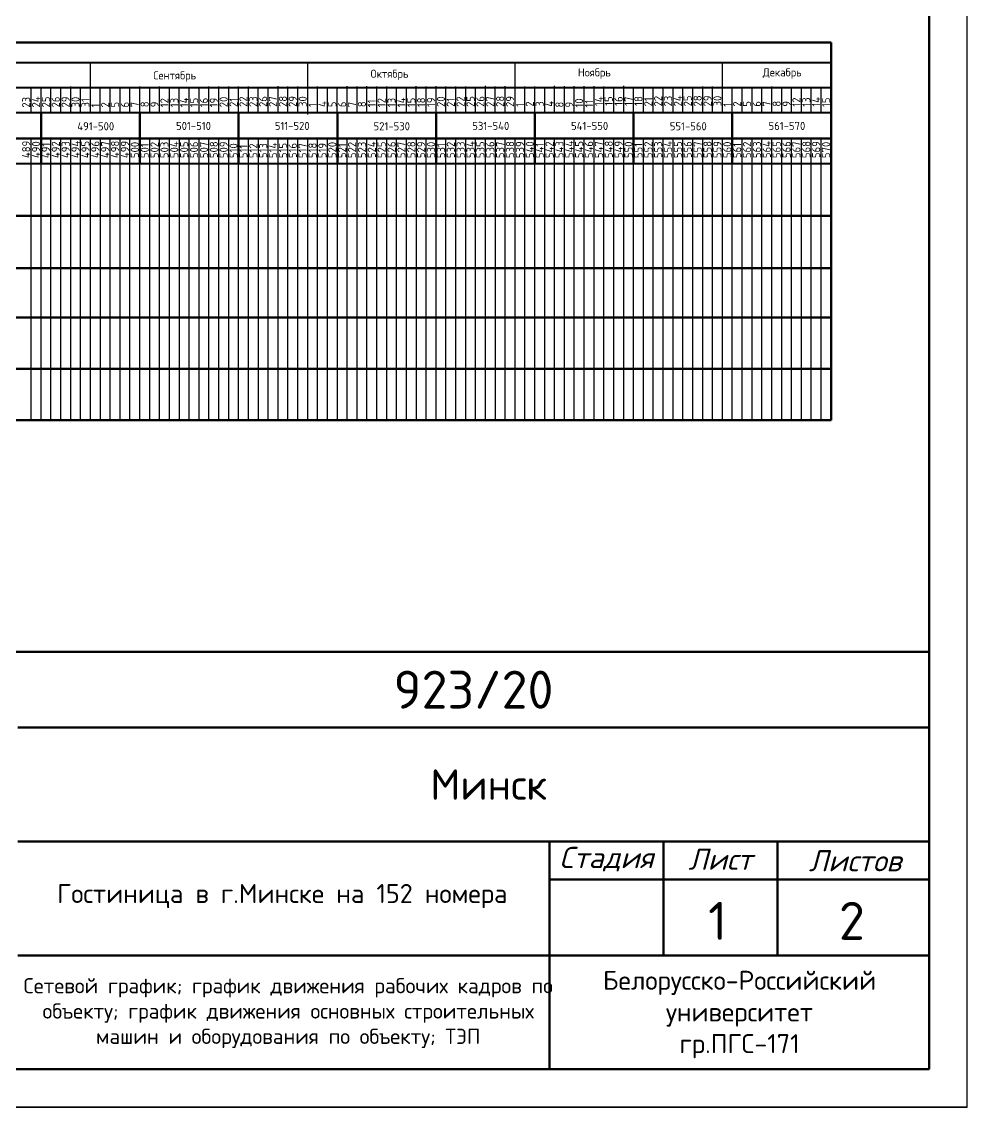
# Model space of a CAD drawing. Header units: millimetres. Extents: x -782 to 10910, y 3841 to 9763.
# Drawn here: x 3891.4 to 4015.9, y 8032.5 to 8175.5 of the extents above; entities that cross this region are included whole.
import ezdxf

# ---------------------------------------------------------------- set-up
doc = ezdxf.new("R2010")
doc.units = ezdxf.units.MM
doc.layers.add('1STAIR2D', color=30, linetype='Continuous')
doc.layers.add('A0-08', color=101, linetype='Continuous')
doc.layers.add('Штампы&Таблицы', color=1, linetype='Continuous', lineweight=70)
doc.styles.add('GOST-2.304_Type-B', font='GOST_Common.ttf')
doc.styles.add('Isocpeur', font='isocpeur.ttf')

msp = doc.modelspace()

# ---------------------------------------------------------------- linework, layer by layer
at = {"color": 0}
msp.add_line((4015.912801, 8032.512194), (4015.912801, 8626.512194), dxfattribs=at)
at = {"lineweight": 50}
for p, q in [((3997.981602, 8156.820621), (3997.981602, 8172.718009)), ((3893.981602, 8156.782467), (3893.981602, 8163.415446)), ((3906.981602, 8156.782467), (3906.981602, 8163.415446)), ((3919.981602, 8156.805545), (3919.981602, 8163.438524)), ((3932.981602, 8156.774774), (3932.981602, 8163.407753)), ((3945.981602, 8156.782467), (3945.981602, 8163.415446)), ((3958.981602, 8156.782467), (3958.981602, 8163.415446)), ((3971.981602, 8156.805545), (3971.981602, 8163.438524)), ((3984.981602, 8156.774774), (3984.981602, 8163.407753)), ((3207.26283, 8149.911071), (3997.981602, 8149.911071)), ((3207.262799, 8143.008905), (3997.981601, 8143.012144)), ((3207.26283, 8136.518067), (3997.981601, 8136.521306)), ((3207.26283, 8129.75301), (3997.981727, 8129.75594)), ((3207.26283, 8122.987953), (3997.981602, 8122.990883)), ((3207.26283, 8122.987953), (3997.981602, 8122.990883))]:
    msp.add_line(p, q, dxfattribs=at)
at = {"lineweight": -3}
for p, q in [((3900.478399, 8163.384463), (3900.480208, 8170.096928)), ((3929.079956, 8163.261899), (3929.079956, 8169.943381)), ((3956.378716, 8163.428869), (3956.378716, 8170.110351)), ((3983.678517, 8163.422451), (3983.678517, 8170.103933)), ((3892.678399, 8163.569048), (3892.67918, 8166.888717)), ((3895.278399, 8163.476775), (3895.27918, 8166.796444)), ((3897.878336, 8163.617549), (3897.878273, 8166.944076)), ((3900.478336, 8163.599991), (3900.479117, 8166.91966)), ((3901.778336, 8163.494505), (3901.778273, 8166.821032)), ((3904.378336, 8163.476948), (3904.379117, 8166.796617)), ((3906.978273, 8163.617721), (3906.97821, 8166.944248)), ((3909.578273, 8163.617721), (3909.579054, 8166.93739)), ((3910.878273, 8163.494678), (3910.87821, 8166.821205)), ((3913.478273, 8163.494678), (3913.479054, 8166.814347)), ((3916.07821, 8163.635451), (3916.078147, 8166.961978)), ((3917.378274, 8163.507719), (3917.379054, 8166.827387)), ((3918.67821, 8163.635451), (3918.678991, 8166.95512)), ((3919.97821, 8163.512408), (3919.978147, 8166.838935)), ((3922.57821, 8163.512408), (3922.578991, 8166.832077)), ((3925.178147, 8163.653181), (3925.178084, 8166.979708)), ((3927.778148, 8163.635624), (3927.778928, 8166.955292)), ((3929.078147, 8163.530138), (3929.078084, 8166.856665)), ((3930.378148, 8163.543351), (3930.378928, 8166.86302)), ((3931.678148, 8163.51258), (3931.678928, 8166.832249)), ((3934.278084, 8163.653354), (3934.278021, 8166.979881)), ((3936.878084, 8163.653354), (3936.878865, 8166.973022)), ((3938.178084, 8163.53031), (3938.178021, 8166.856837)), ((3940.778084, 8163.53031), (3940.778865, 8166.849979)), ((3943.378021, 8163.671084), (3943.377958, 8166.99761)), ((3943.378085, 8163.512753), (3943.378865, 8166.832422)), ((3944.678021, 8163.640313), (3944.678802, 8166.959982)), ((3945.978021, 8163.671084), (3945.978802, 8166.990752)), ((3947.278021, 8163.54804), (3947.278802, 8166.867709)), ((3952.477958, 8163.688814), (3952.477895, 8167.01534)), ((3953.777958, 8163.56577), (3953.777895, 8166.892297)), ((3955.077959, 8163.671256), (3955.078739, 8166.990925)), ((3956.377959, 8163.548213), (3956.378739, 8166.867882)), ((3961.577896, 8163.688986), (3961.577833, 8167.015513)), ((3962.877896, 8163.565943), (3962.877833, 8166.89247)), ((3964.177896, 8163.688986), (3964.178676, 8167.008655)), ((3965.477896, 8163.565943), (3965.478676, 8166.885611)), ((3969.377896, 8163.578984), (3969.378676, 8166.898652)), ((3970.677833, 8163.706716), (3970.67777, 8167.033243)), ((3971.977833, 8163.583673), (3971.977769, 8166.9102)), ((3973.277835, 8163.566257), (3973.278616, 8166.885925)), ((3974.577833, 8163.583673), (3974.578613, 8166.903341)), ((3979.777772, 8163.583987), (3979.777709, 8166.910513)), ((3981.07777, 8163.601403), (3981.077706, 8166.92793)), ((3982.37777, 8163.614616), (3982.37855, 8166.934285)), ((3982.377772, 8163.566429), (3982.378553, 8166.886098)), ((3983.67777, 8163.583845), (3983.67855, 8166.903514)), ((3988.877709, 8163.584159), (3988.877646, 8166.910686)), ((3990.177707, 8163.601575), (3990.177644, 8166.928102)), ((3991.477709, 8163.584159), (3991.47849, 8166.903828)), ((3992.777707, 8163.601575), (3992.778487, 8166.921244)), ((3995.377707, 8163.584018), (3995.378488, 8166.903686)), ((3997.977646, 8163.601889), (3997.977583, 8166.928416))]:
    msp.add_line(p, q, dxfattribs=at)
at = {"lineweight": 25}
for p, q in [((3892.678399, 8163.569048), (3892.678399, 8166.89323)), ((3892.678462, 8163.40744), (3892.678462, 8166.731622)), ((3893.978399, 8163.569048), (3893.978399, 8166.89323)), ((3893.978399, 8163.446005), (3893.978399, 8166.770187)), ((3895.278399, 8163.538277), (3895.278399, 8166.86246)), ((3896.578399, 8163.507507), (3896.578399, 8166.831689)), ((3896.578399, 8163.446005), (3896.578399, 8166.770187)), ((3897.878399, 8163.446005), (3897.878399, 8166.770187)), ((3899.178336, 8163.569221), (3899.178336, 8166.893403)), ((3899.178399, 8163.415234), (3899.178399, 8166.739416)), ((3900.478399, 8163.384463), (3900.478399, 8166.708646)), ((3901.778336, 8163.569221), (3901.778336, 8166.893403)), ((3903.078336, 8163.569221), (3903.078336, 8166.893403)), ((3903.078336, 8163.446177), (3903.078336, 8166.77036)), ((3904.378336, 8163.53845), (3904.378336, 8166.862632)), ((3905.678336, 8163.507679), (3905.678336, 8166.831862)), ((3905.678336, 8163.446177), (3905.678336, 8166.77036)), ((3906.978336, 8163.446177), (3906.978336, 8166.77036)), ((3908.278273, 8163.586951), (3908.278273, 8166.911133)), ((3908.278336, 8163.415407), (3908.278336, 8166.739589)), ((3909.578336, 8163.384636), (3909.578336, 8166.708818)), ((3910.878273, 8163.586951), (3910.878273, 8166.911133)), ((3912.178273, 8163.586951), (3912.178273, 8166.911133)), ((3912.178273, 8163.463907), (3912.178273, 8166.788089)), ((3913.478273, 8163.55618), (3913.478273, 8166.880362)), ((3914.778273, 8163.525409), (3914.778273, 8166.849591)), ((3914.778273, 8163.463907), (3914.778273, 8166.788089)), ((3916.078273, 8163.463907), (3916.078273, 8166.788089)), ((3917.37821, 8163.604681), (3917.37821, 8166.928863)), ((3917.378273, 8163.433137), (3917.378273, 8166.757319)), ((3918.678273, 8163.402366), (3918.678273, 8166.726548)), ((3919.97821, 8163.604681), (3919.97821, 8166.928863)), ((3921.27821, 8163.604681), (3921.27821, 8166.928863)), ((3921.27821, 8163.481637), (3921.27821, 8166.805819)), ((3922.57821, 8163.57391), (3922.57821, 8166.898092)), ((3923.87821, 8163.543139), (3923.87821, 8166.867321)), ((3923.87821, 8163.481637), (3923.87821, 8166.805819)), ((3925.17821, 8163.481637), (3925.17821, 8166.805819)), ((3926.478148, 8163.604853), (3926.478148, 8166.929035)), ((3926.47821, 8163.450867), (3926.47821, 8166.775049)), ((3927.77821, 8163.420096), (3927.77821, 8166.744278)), ((3929.078148, 8163.604853), (3929.078148, 8166.929035)), ((3930.378148, 8163.604853), (3930.378148, 8166.929035)), ((3930.378148, 8163.48181), (3930.378148, 8166.805992)), ((3931.678148, 8163.574082), (3931.678148, 8166.898265)), ((3932.978148, 8163.543312), (3932.978148, 8166.867494)), ((3932.978148, 8163.48181), (3932.978148, 8166.805992)), ((3934.278148, 8163.48181), (3934.278148, 8166.805992)), ((3935.578084, 8163.622583), (3935.578084, 8166.946765)), ((3935.578148, 8163.451039), (3935.578148, 8166.775221)), ((3936.878148, 8163.420268), (3936.878148, 8166.744451)), ((3938.178084, 8163.622583), (3938.178084, 8166.946765)), ((3939.478084, 8163.622583), (3939.478084, 8166.946765)), ((3939.478084, 8163.49954), (3939.478084, 8166.823722)), ((3940.778084, 8163.591812), (3940.778084, 8166.915995)), ((3942.078084, 8163.561042), (3942.078084, 8166.885224)), ((3942.078084, 8163.49954), (3942.078084, 8166.823722)), ((3943.378021, 8163.609542), (3943.378021, 8166.933725)), ((3943.378084, 8163.49954), (3943.378084, 8166.823722)), ((3944.678021, 8163.640313), (3944.678021, 8166.964495)), ((3944.678084, 8163.468769), (3944.678084, 8166.792951)), ((3945.978021, 8163.51727), (3945.978021, 8166.841452)), ((3947.278021, 8163.640313), (3947.278021, 8166.964495)), ((3948.578021, 8163.640313), (3948.578021, 8166.964495)), ((3948.578021, 8163.51727), (3948.578021, 8166.841452)), ((3949.878021, 8163.609542), (3949.878021, 8166.933725)), ((3949.878021, 8163.51727), (3949.878021, 8166.841452)), ((3951.178021, 8163.578772), (3951.178021, 8166.902954)), ((3951.178021, 8163.486499), (3951.178021, 8166.810681)), ((3952.478021, 8163.455728), (3952.478021, 8166.779911)), ((3953.777959, 8163.640485), (3953.777959, 8166.964668)), ((3955.077959, 8163.517442), (3955.077959, 8166.841624)), ((3956.377959, 8163.640485), (3956.377959, 8166.964668)), ((3957.677959, 8163.640485), (3957.677959, 8166.964668)), ((3957.677959, 8163.517442), (3957.677959, 8166.841624)), ((3958.977959, 8163.609715), (3958.977959, 8166.933897)), ((3958.977959, 8163.517442), (3958.977959, 8166.841624)), ((3960.277959, 8163.578944), (3960.277959, 8166.903126)), ((3960.277959, 8163.486672), (3960.277959, 8166.810854)), ((3961.577959, 8163.455901), (3961.577959, 8166.780083)), ((3962.877896, 8163.658215), (3962.877896, 8166.982398)), ((3964.177896, 8163.535172), (3964.177896, 8166.859354)), ((3965.477896, 8163.658215), (3965.477896, 8166.982398)), ((3966.777896, 8163.658215), (3966.777896, 8166.982398)), ((3966.777896, 8163.535172), (3966.777896, 8166.859354)), ((3968.077896, 8163.627445), (3968.077896, 8166.951627)), ((3968.077896, 8163.535172), (3968.077896, 8166.859354)), ((3969.377896, 8163.596674), (3969.377896, 8166.920856)), ((3969.377896, 8163.504401), (3969.377896, 8166.828584)), ((3970.677896, 8163.473631), (3970.677896, 8166.797813)), ((3971.977835, 8163.535486), (3971.977835, 8166.859668)), ((3973.277833, 8163.552902), (3973.277833, 8166.877084)), ((3974.577835, 8163.535486), (3974.577835, 8166.859668)), ((3975.877833, 8163.552902), (3975.877833, 8166.877084)), ((3975.877835, 8163.535486), (3975.877835, 8166.859668)), ((3977.177833, 8163.552902), (3977.177833, 8166.877084)), ((3977.177835, 8163.504715), (3977.177835, 8166.828897)), ((3978.477833, 8163.522131), (3978.477833, 8166.846314)), ((3978.477835, 8163.473945), (3978.477835, 8166.798127)), ((3979.777833, 8163.491361), (3979.777833, 8166.815543)), ((3981.077772, 8163.535658), (3981.077772, 8166.859841)), ((3982.37777, 8163.553075), (3982.37777, 8166.877257)), ((3983.677772, 8163.535658), (3983.677772, 8166.859841)), ((3984.97777, 8163.553075), (3984.97777, 8166.877257)), ((3984.977772, 8163.535658), (3984.977772, 8166.859841)), ((3986.27777, 8163.553075), (3986.27777, 8166.877257)), ((3986.277772, 8163.504888), (3986.277772, 8166.82907)), ((3987.57777, 8163.522304), (3987.57777, 8166.846486)), ((3987.577772, 8163.474117), (3987.577772, 8166.798299)), ((3988.87777, 8163.491533), (3988.87777, 8166.815716)), ((3990.177709, 8163.553388), (3990.177709, 8166.877571)), ((3991.477707, 8163.570805), (3991.477707, 8166.894987)), ((3992.777709, 8163.553388), (3992.777709, 8166.877571)), ((3994.077707, 8163.570805), (3994.077707, 8166.894987)), ((3994.077709, 8163.553388), (3994.077709, 8166.877571)), ((3995.377707, 8163.570805), (3995.377707, 8166.894987)), ((3995.377709, 8163.522618), (3995.377709, 8166.8468)), ((3996.677707, 8163.540034), (3996.677707, 8166.864216)), ((3996.677709, 8163.491847), (3996.677709, 8166.816029)), ((3892.681601, 8122.990493), (3892.681601, 8160.106649)), ((3892.681602, 8156.797852), (3892.681602, 8160.13742)), ((3893.981601, 8122.990498), (3893.981601, 8160.106649)), ((3893.981602, 8156.782467), (3893.981602, 8160.106649)), ((3893.981602, 8156.782467), (3893.981602, 8160.106649)), ((3895.281601, 8122.990502), (3895.281601, 8160.106649)), ((3895.281602, 8156.782467), (3895.281602, 8160.106649)), ((3895.281602, 8156.782467), (3895.281602, 8160.106649)), ((3896.581601, 8122.990507), (3896.581601, 8160.106649)), ((3896.581602, 8156.782467), (3896.581602, 8160.122034)), ((3897.881601, 8122.990512), (3897.881601, 8160.106649)), ((3897.881602, 8156.797852), (3897.881602, 8160.122034)), ((3897.881602, 8156.797852), (3897.881602, 8160.122034)), ((3899.181601, 8122.990517), (3899.181601, 8160.106649)), ((3899.181602, 8156.797852), (3899.181602, 8160.122034)), ((3899.181602, 8156.797852), (3899.181602, 8160.122034)), ((3900.481601, 8122.990522), (3900.481601, 8160.106649)), ((3900.481602, 8156.797852), (3900.481602, 8160.13742)), ((3901.781601, 8122.990526), (3901.781601, 8160.106649)), ((3901.781602, 8156.797852), (3901.781602, 8160.122034)), ((3901.781602, 8156.797852), (3901.781602, 8160.122034)), ((3903.081601, 8122.990531), (3903.081601, 8160.106649)), ((3903.081602, 8156.797852), (3903.081602, 8160.122034)), ((3903.081602, 8156.797852), (3903.081602, 8160.122034)), ((3904.381601, 8122.990536), (3904.381601, 8160.106649)), ((3904.381602, 8156.797852), (3904.381602, 8160.13742)), ((3905.681601, 8122.990541), (3905.681601, 8160.106649)), ((3905.681602, 8156.797852), (3905.681602, 8160.122034)), ((3905.681602, 8156.797852), (3905.681602, 8160.122034)), ((3906.981601, 8122.990546), (3906.981601, 8160.106649)), ((3906.981602, 8156.797852), (3906.981602, 8160.122034)), ((3906.981602, 8156.797852), (3906.981602, 8160.122034)), ((3908.281601, 8122.990551), (3908.281601, 8160.106649)), ((3908.281602, 8156.797852), (3908.281602, 8160.13742)), ((3909.581601, 8122.990555), (3909.581601, 8160.106649)), ((3909.581602, 8156.797852), (3909.581602, 8160.122034)), ((3909.581602, 8156.797852), (3909.581602, 8160.122034)), ((3910.881601, 8122.99056), (3910.881601, 8160.106649)), ((3910.881602, 8156.797852), (3910.881602, 8160.122034)), ((3910.881602, 8156.797852), (3910.881602, 8160.122034)), ((3912.181601, 8122.990565), (3912.181601, 8160.106649)), ((3912.181602, 8156.797852), (3912.181602, 8160.13742)), ((3913.481601, 8122.99057), (3913.481601, 8160.106649)), ((3913.481602, 8156.782467), (3913.481602, 8160.106649)), ((3913.481602, 8156.782467), (3913.481602, 8160.106649)), ((3914.781601, 8122.990575), (3914.781601, 8160.106649)), ((3914.781602, 8156.782467), (3914.781602, 8160.106649)), ((3914.781602, 8156.782467), (3914.781602, 8160.106649)), ((3916.081601, 8122.990579), (3916.081601, 8160.106649)), ((3916.081602, 8156.782467), (3916.081602, 8160.122034)), ((3917.381601, 8122.990584), (3917.381601, 8160.106649)), ((3917.381602, 8156.767082), (3917.381602, 8160.091264)), ((3917.381602, 8156.767082), (3917.381602, 8160.091264)), ((3918.681601, 8122.990589), (3918.681601, 8160.106649)), ((3918.681602, 8156.767082), (3918.681602, 8160.091264)), ((3918.681602, 8156.767082), (3918.681602, 8160.091264)), ((3919.981601, 8122.990594), (3919.981601, 8160.106649)), ((3919.981602, 8156.767082), (3919.981602, 8160.106649)), ((3921.281601, 8122.990599), (3921.281601, 8160.106649)), ((3921.281602, 8156.782467), (3921.281602, 8160.106649)), ((3921.281602, 8156.782467), (3921.281602, 8160.106649)), ((3922.581601, 8122.990604), (3922.581601, 8160.106649)), ((3922.581602, 8156.782467), (3922.581602, 8160.106649)), ((3922.581602, 8156.782467), (3922.581602, 8160.106649)), ((3923.881601, 8122.990608), (3923.881601, 8160.106649)), ((3923.881602, 8156.782467), (3923.881602, 8160.122034)), ((3925.181601, 8122.990613), (3925.181601, 8160.106649)), ((3925.181602, 8156.782467), (3925.181602, 8160.106649)), ((3925.181602, 8156.782467), (3925.181602, 8160.106649)), ((3926.481601, 8122.990618), (3926.481601, 8160.106649)), ((3926.481602, 8156.782467), (3926.481602, 8160.106649)), ((3926.481602, 8156.782467), (3926.481602, 8160.106649)), ((3927.781601, 8122.990623), (3927.781601, 8160.106649)), ((3927.781602, 8156.782467), (3927.781602, 8160.122034)), ((3929.081601, 8122.990628), (3929.081601, 8160.106649)), ((3929.081602, 8156.782467), (3929.081602, 8160.106649)), ((3929.081602, 8156.782467), (3929.081602, 8160.106649)), ((3930.381601, 8122.990632), (3930.381601, 8160.106649)), ((3930.381602, 8156.782467), (3930.381602, 8160.106649)), ((3930.381602, 8156.782467), (3930.381602, 8160.106649)), ((3931.681601, 8122.990637), (3931.681601, 8160.106649)), ((3931.681602, 8156.782467), (3931.681602, 8160.122034)), ((3932.981601, 8122.990642), (3932.981601, 8160.106649)), ((3932.981602, 8156.782467), (3932.981602, 8160.106649)), ((3932.981602, 8156.782467), (3932.981602, 8160.106649)), ((3934.281601, 8122.990647), (3934.281601, 8160.106649)), ((3934.281602, 8156.782467), (3934.281602, 8160.106649)), ((3934.281602, 8156.782467), (3934.281602, 8160.106649)), ((3935.581601, 8122.990652), (3935.581601, 8160.106649)), ((3935.581602, 8156.782467), (3935.581602, 8160.122034)), ((3936.881601, 8122.990656), (3936.881601, 8160.106649)), ((3936.881602, 8156.767082), (3936.881602, 8160.091264)), ((3936.881602, 8156.767082), (3936.881602, 8160.091264)), ((3938.181601, 8122.990661), (3938.181601, 8160.106649)), ((3938.181602, 8156.767082), (3938.181602, 8160.091264)), ((3938.181602, 8156.767082), (3938.181602, 8160.091264)), ((3939.481601, 8122.990666), (3939.481601, 8160.106649)), ((3939.481602, 8156.767082), (3939.481602, 8160.106649)), ((3940.781601, 8122.990671), (3940.781601, 8160.106649)), ((3940.781602, 8156.751696), (3940.781602, 8160.075878)), ((3940.781602, 8156.751696), (3940.781602, 8160.075878)), ((3942.081601, 8122.990676), (3942.081601, 8160.106649)), ((3942.081602, 8156.751696), (3942.081602, 8160.075878)), ((3942.081602, 8156.751696), (3942.081602, 8160.075878)), ((3943.381601, 8122.990681), (3943.381601, 8160.106649)), ((3943.381602, 8156.751696), (3943.381602, 8160.091264)), ((3944.681601, 8122.990685), (3944.681601, 8160.106649)), ((3944.681602, 8156.767082), (3944.681602, 8160.091264)), ((3944.681602, 8156.767082), (3944.681602, 8160.091264)), ((3945.981601, 8122.99069), (3945.981601, 8160.106649)), ((3945.981602, 8156.767082), (3945.981602, 8160.091264)), ((3945.981602, 8156.767082), (3945.981602, 8160.091264)), ((3947.281601, 8122.990695), (3947.281601, 8160.106649)), ((3947.281602, 8156.767082), (3947.281602, 8160.106649)), ((3948.581601, 8122.9907), (3948.581601, 8160.106649)), ((3948.581602, 8156.767082), (3948.581602, 8160.091264)), ((3948.581602, 8156.767082), (3948.581602, 8160.091264)), ((3949.881601, 8122.990705), (3949.881601, 8160.106649)), ((3949.881602, 8156.767082), (3949.881602, 8160.091264)), ((3949.881602, 8156.767082), (3949.881602, 8160.091264)), ((3951.181601, 8122.990709), (3951.181601, 8160.106649)), ((3951.181602, 8156.767082), (3951.181602, 8160.106649)), ((3952.481601, 8122.990714), (3952.481601, 8160.106649)), ((3952.481602, 8156.767082), (3952.481602, 8160.091264)), ((3952.481602, 8156.767082), (3952.481602, 8160.091264)), ((3953.781601, 8122.990719), (3953.781601, 8160.106649)), ((3953.781602, 8156.767082), (3953.781602, 8160.091264)), ((3953.781602, 8156.767082), (3953.781602, 8160.091264)), ((3955.081601, 8122.990724), (3955.081601, 8160.106649)), ((3955.081602, 8156.767082), (3955.081602, 8160.106649)), ((3956.381601, 8122.990729), (3956.381601, 8160.106649)), ((3956.381602, 8156.767082), (3956.381602, 8160.091264)), ((3956.381602, 8156.767082), (3956.381602, 8160.091264)), ((3957.681601, 8122.990734), (3957.681601, 8160.106649)), ((3957.681602, 8156.767082), (3957.681602, 8160.091264)), ((3957.681602, 8156.767082), (3957.681602, 8160.091264)), ((3958.981601, 8122.990738), (3958.981601, 8160.106649)), ((3958.981602, 8156.767082), (3958.981602, 8160.106649)), ((3960.281601, 8122.990743), (3960.281601, 8160.106649)), ((3960.281602, 8156.751696), (3960.281602, 8160.075878)), ((3960.281602, 8156.751696), (3960.281602, 8160.075878)), ((3961.581601, 8122.990748), (3961.581601, 8160.106649)), ((3961.581602, 8156.751696), (3961.581602, 8160.075878)), ((3961.581602, 8156.751696), (3961.581602, 8160.075878)), ((3962.881601, 8122.990753), (3962.881601, 8160.106649)), ((3962.881602, 8156.751696), (3962.881602, 8160.091264)), ((3964.181601, 8122.990758), (3964.181601, 8160.106649)), ((3964.181602, 8156.736311), (3964.181602, 8160.060493)), ((3964.181602, 8156.736311), (3964.181602, 8160.060493)), ((3965.481601, 8122.990762), (3965.481601, 8160.106649)), ((3965.481602, 8156.736311), (3965.481602, 8160.060493)), ((3965.481602, 8156.736311), (3965.481602, 8160.060493)), ((3966.781601, 8122.990767), (3966.781601, 8160.106649)), ((3966.781602, 8156.736311), (3966.781602, 8160.075878)), ((3968.081601, 8122.990772), (3968.081601, 8160.106649)), ((3968.081602, 8156.751696), (3968.081602, 8160.075878)), ((3968.081602, 8156.751696), (3968.081602, 8160.075878)), ((3969.381601, 8122.990777), (3969.381601, 8160.106649)), ((3969.381602, 8156.751696), (3969.381602, 8160.075878)), ((3969.381602, 8156.751696), (3969.381602, 8160.075878)), ((3970.681601, 8122.990782), (3970.681601, 8160.106649)), ((3970.681602, 8156.751696), (3970.681602, 8160.091264)), ((3971.981601, 8122.990787), (3971.981601, 8160.106649)), ((3971.981602, 8156.751696), (3971.981602, 8160.075878)), ((3971.981602, 8156.751696), (3971.981602, 8160.075878)), ((3973.281601, 8122.990791), (3973.281601, 8160.106649)), ((3973.281602, 8156.751696), (3973.281602, 8160.075878)), ((3973.281602, 8156.751696), (3973.281602, 8160.075878)), ((3974.581601, 8122.990796), (3974.581601, 8160.106649)), ((3974.581602, 8156.751696), (3974.581602, 8160.091264)), ((3975.881601, 8122.990801), (3975.881601, 8160.106649)), ((3975.881602, 8156.751696), (3975.881602, 8160.075878)), ((3975.881602, 8156.751696), (3975.881602, 8160.075878)), ((3977.181601, 8122.990806), (3977.181601, 8160.106649)), ((3977.181602, 8156.751696), (3977.181602, 8160.075878)), ((3977.181602, 8156.751696), (3977.181602, 8160.075878)), ((3978.481601, 8122.990811), (3978.481601, 8160.106649)), ((3978.481602, 8156.751696), (3978.481602, 8160.091264)), ((3979.781601, 8122.990815), (3979.781601, 8160.106649)), ((3979.781602, 8156.751696), (3979.781602, 8160.075878)), ((3979.781602, 8156.751696), (3979.781602, 8160.075878)), ((3981.081601, 8122.99082), (3981.081601, 8160.106649)), ((3981.081602, 8156.751696), (3981.081602, 8160.075878)), ((3981.081602, 8156.751696), (3981.081602, 8160.075878)), ((3982.381601, 8122.990825), (3982.381601, 8160.106649)), ((3982.381602, 8156.751696), (3982.381602, 8160.091264)), ((3983.681601, 8122.99083), (3983.681601, 8160.106649)), ((3983.681602, 8156.782467), (3983.681602, 8160.106649)), ((3983.681602, 8156.782467), (3983.681602, 8160.106649)), ((3984.981601, 8122.990835), (3984.981601, 8160.106649)), ((3984.981602, 8156.782467), (3984.981602, 8160.106649)), ((3984.981602, 8156.782467), (3984.981602, 8160.106649)), ((3986.281601, 8122.99084), (3986.281601, 8160.106649)), ((3986.281602, 8156.782467), (3986.281602, 8160.122034)), ((3987.581601, 8122.990844), (3987.581601, 8160.106649)), ((3987.581602, 8156.767082), (3987.581602, 8160.091264)), ((3987.581602, 8156.767082), (3987.581602, 8160.091264)), ((3988.881601, 8122.990849), (3988.881601, 8160.106649)), ((3988.881602, 8156.767082), (3988.881602, 8160.091264)), ((3988.881602, 8156.767082), (3988.881602, 8160.091264)), ((3990.181601, 8122.990854), (3990.181601, 8160.106649)), ((3990.181602, 8156.767082), (3990.181602, 8160.106649)), ((3991.481601, 8122.990859), (3991.481601, 8160.106649)), ((3991.481602, 8156.782467), (3991.481602, 8160.106649)), ((3991.481602, 8156.782467), (3991.481602, 8160.106649)), ((3992.781601, 8122.990864), (3992.781601, 8160.106649)), ((3992.781602, 8156.782467), (3992.781602, 8160.106649)), ((3992.781602, 8156.782467), (3992.781602, 8160.106649)), ((3994.081601, 8122.990868), (3994.081601, 8160.106649)), ((3994.081602, 8156.782467), (3994.081602, 8160.122034)), ((3995.381601, 8122.990873), (3995.381601, 8160.106649)), ((3995.381602, 8156.782467), (3995.381602, 8160.106649)), ((3995.381602, 8156.782467), (3995.381602, 8160.106649)), ((3996.681601, 8122.990878), (3996.681601, 8160.106649)), ((3996.681602, 8156.782467), (3996.681602, 8160.106649)), ((3996.681602, 8156.782467), (3996.681602, 8160.106649)), ((3997.981601, 8122.990883), (3997.981601, 8160.106649)), ((3997.981602, 8156.782467), (3997.981602, 8160.122034))]:
    msp.add_line(p, q, dxfattribs=at)
at = {"layer": '1STAIR2D', "color": 0, "lineweight": 100}
for p, q in [((4010.912801, 8037.512194), (4010.912801, 8621.512194)), ((3195.912801, 8037.512194), (4010.912801, 8037.512194))]:
    msp.add_line(p, q, dxfattribs=at)
at = {"layer": '1STAIR2D', "color": 7, "lineweight": 100}
for p, q in [((4010.912801, 8092.512194), (3825.912801, 8092.512194)), ((4010.9128, 8082.512194), (3890.9128, 8082.512194)), ((4010.912801, 8067.512194), (3890.912801, 8067.512194)), ((3960.912801, 8067.512194), (3960.912801, 8037.512194)), ((3975.912801, 8067.512194), (3975.912801, 8052.512194)), ((3990.912801, 8067.512194), (3990.912801, 8052.512194)), ((4010.912801, 8062.512194), (3960.912801, 8062.512194)), ((4010.9128, 8052.512194), (3890.9128, 8052.512194))]:
    msp.add_line(p, q, dxfattribs=at)
at = {"layer": '1STAIR2D', "color": 0}
msp.add_line((3175.912801, 8032.512194), (4015.912801, 8032.512194), dxfattribs=at)
at = {"layer": 'A0-08', "color": 0, "lineweight": 40}
for p, q in [((3256.981602, 8172.718009), (3997.981602, 8172.718009)), ((3256.981602, 8172.718009), (3997.981602, 8172.718009)), ((3281.548042, 8172.718009), (3997.981602, 8172.718009)), ((3310.466996, 8172.718009), (3997.981602, 8172.718009)), ((3997.981602, 8172.718009), (3548.807486, 8172.718009)), ((3256.981602, 8170.096928), (3997.981602, 8170.096928)), ((3256.983574, 8166.827387), (3997.983574, 8166.827387)), ((3256.982794, 8163.507719), (3997.982794, 8163.507719)), ((3256.981602, 8160.106649), (3997.981602, 8160.106649)), ((3351.264168, 8160.106649), (3997.981602, 8160.122034)), ((3256.981602, 8156.813238), (3997.981602, 8156.813238))]:
    msp.add_line(p, q, dxfattribs=at)
at = {"layer": 'A0-08', "color": 0, "lineweight": 50}
for p, q in [((3997.981602, 8122.990883), (3997.981602, 8169.424597)), ((3997.981752, 8122.990883), (3997.981602, 8163.430831))]:
    msp.add_line(p, q, dxfattribs=at)
at = {"layer": 'A0-08', "color": 0, "lineweight": 25}
for p, q in [((3984.978033, 8156.813238), (3996.947841, 8156.813238)), ((3984.978033, 8156.797852), (3996.947841, 8156.797852))]:
    msp.add_line(p, q, dxfattribs=at)
at = {"layer": 'Штампы&Таблицы', "color": 0, "lineweight": 25}
for q in [(4015.912948, 8626.512377), (3174.912948, 8032.512377)]:
    msp.add_line((4015.912948, 8032.512377), q, dxfattribs=at)

# ---------------------------------------------------------------- texts
at = {"attachment_point": 5, "style": 'Isocpeur'}
for s, insert, char_height, width in [('\\pxl1,t1;Минск', (3950.9128, 8075.012194), 4, 120.00000096), ('\\pxl1,t1;Гостиница в г.Минске на 152 номера', (3924.482278, 8060.324469), 2.5, 70)]:
    msp.add_mtext(s, dxfattribs=dict(at, insert=insert, char_height=char_height, width=width))
at = {"color": 7, "insert": (3925.515163, 8044.916077), "char_height": 2, "width": 73.28642566, "attachment_point": 5, "style": 'Isocpeur'}
msp.add_mtext('\\pxl1,t1;{\\C256;Сетевой график; график движения рабочих кадров по объекту; график движения основных строительных машин и оборудования по объекту; ТЭП}', dxfattribs=at)
at = {"layer": '1STAIR2D', "color": 7, "attachment_point": 5, "style": 'Isocpeur'}
for s, insert, char_height, width in [('923/20', (3950.9128, 8087.512194), 5, 119.99999904), ('{\\fISOCPEUR|b0|i1|c204|p34;Стадия}', (3968.402715, 8065.18555), 2.8, 15), ('{\\fISOCPEUR|b0|i1|c204|p34;Лист}', (3983.402715, 8065.18555), 2.8, 15), ('{\\fISOCPEUR|b0|i1|c204|p34;Листов}', (4001.131691, 8064.984923), 2.8, 14.03226152), ('1', (3983.054051, 8057.064936), 5, 12.51359585), ('2', (4000.716845, 8057.064936), 5, 12.51359585), ('Белорусско-Российский университет\\Pгр.ПГС-171', (3985.925497, 8044.725925), 2.5, 49.27761271)]:
    msp.add_mtext(s, dxfattribs=dict(at, insert=insert, char_height=char_height, width=width))
at = {"layer": 'A0-08', "color": 0, "lineweight": 25, "style": 'GOST-2.304_Type-B'}
for s, p in [('Октябрь', (3937.355818, 8168.091843)), ('Ноябрь', (3964.654578, 8168.258814)), ('Декабрь', (3988.996793, 8168.27437)), ('Сентябрь', (3908.75607, 8167.871454)), ('491-500', (3898.746272, 8161.174985)), ('501-510', (3911.746272, 8161.221141)), ('511-520', (3924.746272, 8161.221141)), ('521-530', (3937.746272, 8161.174985)), ('531-540', (3950.746272, 8161.221141)), ('541-550', (3963.746272, 8161.221141)), ('551-560', (3976.746272, 8161.174985)), ('561-570', (3989.746272, 8161.221141))]:
    msp.add_text(s, height=1.0687328, dxfattribs=at).set_placement(p)
for s, height, p in [('23', 1.0687328, (3892.551768, 8164.155933)), ('24', 1.0687328, (3893.851642, 8164.181457)), ('25', 1.0687328, (3895.151642, 8164.181457)), ('26', 1.0687328, (3896.451642, 8164.181457)), ('29', 1.0687328, (3897.751642, 8164.181457)), ('30', 1.0687328, (3899.051642, 8164.181457)), ('31', 1.0687328, (3900.351642, 8164.181457)), ('2', 1.068733, (3902.951642, 8164.181457)), ('5', 1.068733, (3904.251642, 8164.181457)), ('6', 1.068733, (3905.551642, 8164.181457)), ('7', 1.068733, (3906.851579, 8164.212228)), ('8', 1.068733, (3908.151579, 8164.212228)), ('9', 1.068733, (3909.451579, 8164.212228)), ('12', 1.0687328, (3910.751579, 8164.212228)), ('13', 1.0687328, (3912.051579, 8164.212228)), ('14', 1.0687328, (3913.351579, 8164.212228)), ('15', 1.0687328, (3914.651579, 8164.212228)), ('16', 1.0687328, (3915.951579, 8164.212228)), ('19', 1.0687328, (3917.251579, 8164.212228)), ('20', 1.0687328, (3918.551579, 8164.212228)), ('21', 1.0687328, (3919.851453, 8164.24786)), ('22', 1.0687328, (3921.151453, 8164.24786)), ('23', 1.0687328, (3922.451453, 8164.24786)), ('26', 1.0687328, (3923.751453, 8164.24786)), ('27', 1.0687328, (3925.051453, 8164.24786)), ('28', 1.0687328, (3926.351453, 8164.24786)), ('29', 1.0687328, (3927.651453, 8164.24786)), ('30', 1.0687328, (3928.951453, 8164.24786)), ('4', 1.068733, (3931.551453, 8164.24786)), ('5', 1.068733, (3932.851391, 8164.217262)), ('6', 1.068733, (3934.151391, 8164.217262)), ('7', 1.068733, (3935.451391, 8164.217262)), ('8', 1.068733, (3936.751391, 8164.217262)), ('11', 1.0687328, (3938.051391, 8164.217262)), ('12', 1.0687328, (3939.351391, 8164.217262)), ('13', 1.0687328, (3940.651391, 8164.217262)), ('14', 1.0687328, (3941.951391, 8164.217262)), ('15', 1.0687328, (3943.251391, 8164.217262)), ('18', 1.0687328, (3944.551391, 8164.217262)), ('19', 1.0687328, (3945.851264, 8164.252722)), ('20', 1.0687328, (3947.151264, 8164.252722)), ('21', 1.0687328, (3948.451264, 8164.252722)), ('22', 1.0687328, (3949.751264, 8164.252722)), ('25', 1.0687328, (3951.051264, 8164.252722)), ('26', 1.0687328, (3952.351264, 8164.252722)), ('27', 1.0687328, (3953.651264, 8164.252722)), ('28', 1.0687328, (3954.951264, 8164.252722)), ('29', 1.0687328, (3956.251264, 8164.252722)), ('2', 1.068733, (3958.851202, 8164.283493)), ('3', 1.068733, (3960.151202, 8164.283493)), ('4', 1.068733, (3961.451202, 8164.283493)), ('8', 1.068733, (3962.751265, 8164.173466)), ('9', 1.068733, (3964.051265, 8164.173466)), ('10', 1.0687328, (3965.351265, 8164.173466)), ('11', 1.0687328, (3966.651265, 8164.173466)), ('14', 1.0687328, (3967.951201, 8164.362725)), ('15', 1.0687328, (3969.251075, 8164.398357)), ('16', 1.0687328, (3970.551075, 8164.398357)), ('17', 1.0687328, (3971.851075, 8164.398357)), ('18', 1.0687328, (3973.151075, 8164.398357)), ('21', 1.0687328, (3974.451076, 8164.319125)), ('22', 1.0687328, (3975.751076, 8164.319125)), ('23', 1.0687328, (3977.051076, 8164.319125)), ('24', 1.0687328, (3978.351076, 8164.319125)), ('25', 1.0687328, (3979.651076, 8164.319125)), ('28', 1.0687328, (3980.951076, 8164.319125)), ('29', 1.0687328, (3982.251076, 8164.319125)), ('30', 1.0687328, (3983.551076, 8164.319125)), ('2', 1.068733, (3986.151013, 8164.288527)), ('5', 1.068733, (3987.451013, 8164.288527)), ('6', 1.068733, (3988.751013, 8164.288527)), ('7', 1.068733, (3990.051013, 8164.288527)), ('8', 1.068733, (3991.351013, 8164.288527)), ('9', 1.068733, (3992.651013, 8164.288527)), ('12', 1.0687328, (3993.951013, 8164.288527)), ('13', 1.0687328, (3995.251013, 8164.288527)), ('14', 1.0687328, (3996.551013, 8164.288527)), ('15', 1.0687328, (3997.85095, 8164.244716)), ('1', 1.068733, (3901.651642, 8164.181457)), ('1', 1.068733, (3930.251453, 8164.24786)), ('1', 1.068733, (3957.551264, 8164.252722)), ('1', 1.068733, (3984.851013, 8164.288527)), ('489', 1.0687328, (3892.554845, 8157.517919)), ('490', 1.0687328, (3893.854845, 8157.517919)), ('491', 1.0687328, (3895.154845, 8157.517919)), ('492', 1.0687328, (3896.454845, 8157.517919)), ('493', 1.0687328, (3897.754845, 8157.517919)), ('494', 1.0687328, (3899.054845, 8157.517919)), ('495', 1.0687328, (3900.354845, 8157.517919)), ('496', 1.0687328, (3901.654845, 8157.517919)), ('497', 1.0687328, (3902.954845, 8157.517919)), ('498', 1.0687328, (3904.254845, 8157.517919)), ('499', 1.0687328, (3905.554845, 8157.517919)), ('500', 1.0687328, (3906.854845, 8157.517919)), ('501', 1.0687328, (3908.154845, 8157.517919)), ('502', 1.0687328, (3909.454845, 8157.517919)), ('503', 1.0687328, (3910.754845, 8157.517919)), ('504', 1.0687328, (3912.054845, 8157.517919)), ('505', 1.0687328, (3913.354845, 8157.517919)), ('506', 1.0687328, (3914.654845, 8157.517919)), ('507', 1.0687328, (3915.954845, 8157.517919)), ('508', 1.0687328, (3917.254845, 8157.517919)), ('509', 1.0687328, (3918.554845, 8157.517919)), ('510', 1.0687328, (3919.854845, 8157.517919)), ('511', 1.0687328, (3921.154845, 8157.517919)), ('512', 1.0687328, (3922.454845, 8157.517919)), ('513', 1.0687328, (3923.754845, 8157.517919)), ('514', 1.0687328, (3925.054845, 8157.517919)), ('515', 1.0687328, (3926.354845, 8157.517919)), ('516', 1.0687328, (3927.654845, 8157.517919)), ('517', 1.0687328, (3928.954845, 8157.517919)), ('518', 1.0687328, (3930.254845, 8157.517919)), ('519', 1.0687328, (3931.554845, 8157.517919)), ('520', 1.0687328, (3932.854845, 8157.517919)), ('521', 1.0687328, (3934.154845, 8157.517919)), ('522', 1.0687328, (3935.454845, 8157.517919)), ('523', 1.0687328, (3936.754845, 8157.517919)), ('524', 1.0687328, (3938.054845, 8157.517919)), ('525', 1.0687328, (3939.354845, 8157.517919)), ('526', 1.0687328, (3940.654845, 8157.517919)), ('527', 1.0687328, (3941.954845, 8157.517919)), ('528', 1.0687328, (3943.254845, 8157.517919)), ('529', 1.0687328, (3944.554845, 8157.517919)), ('530', 1.0687328, (3945.854845, 8157.517919)), ('531', 1.0687328, (3947.154845, 8157.517919)), ('532', 1.0687328, (3948.454845, 8157.517919)), ('533', 1.0687328, (3949.754845, 8157.517919)), ('534', 1.0687328, (3951.054845, 8157.517919)), ('535', 1.0687328, (3952.354845, 8157.517919)), ('536', 1.0687328, (3953.654845, 8157.517919)), ('537', 1.0687328, (3954.954845, 8157.517919)), ('538', 1.0687328, (3956.254845, 8157.517919)), ('539', 1.0687328, (3957.554845, 8157.517919)), ('540', 1.0687328, (3958.854845, 8157.517919)), ('541', 1.0687328, (3960.154845, 8157.517919)), ('542', 1.0687328, (3961.454845, 8157.517919)), ('543', 1.0687328, (3962.754845, 8157.517919)), ('544', 1.0687328, (3964.054845, 8157.517919)), ('545', 1.0687328, (3965.354845, 8157.517919)), ('546', 1.0687328, (3966.654845, 8157.517919)), ('547', 1.0687328, (3967.954845, 8157.517919)), ('548', 1.0687328, (3969.254845, 8157.517919)), ('549', 1.0687328, (3970.554845, 8157.517919)), ('550', 1.0687328, (3971.854845, 8157.517919)), ('551', 1.0687328, (3973.154845, 8157.517919)), ('552', 1.0687328, (3974.454845, 8157.517919)), ('553', 1.0687328, (3975.754845, 8157.517919)), ('554', 1.0687328, (3977.054845, 8157.517919)), ('555', 1.0687328, (3978.354845, 8157.517919)), ('556', 1.0687328, (3979.654845, 8157.517919)), ('557', 1.0687328, (3980.954845, 8157.517919)), ('558', 1.0687328, (3982.254845, 8157.517919)), ('559', 1.0687328, (3983.554845, 8157.517919)), ('560', 1.0687328, (3984.854845, 8157.517919)), ('561', 1.0687328, (3986.154845, 8157.517919)), ('562', 1.0687328, (3987.454845, 8157.517919)), ('563', 1.0687328, (3988.754845, 8157.517919)), ('564', 1.0687328, (3990.054845, 8157.517919)), ('565', 1.0687328, (3991.354845, 8157.517919)), ('566', 1.0687328, (3992.654845, 8157.517919)), ('567', 1.0687328, (3993.954845, 8157.517919)), ('568', 1.0687328, (3995.254845, 8157.517919)), ('569', 1.0687328, (3996.554845, 8157.517919)), ('570', 1.0687328, (3997.854845, 8157.517919))]:
    msp.add_text(s, height=height, rotation=90, dxfattribs=at).set_placement(p)

doc.saveas('drawing.dxf')
